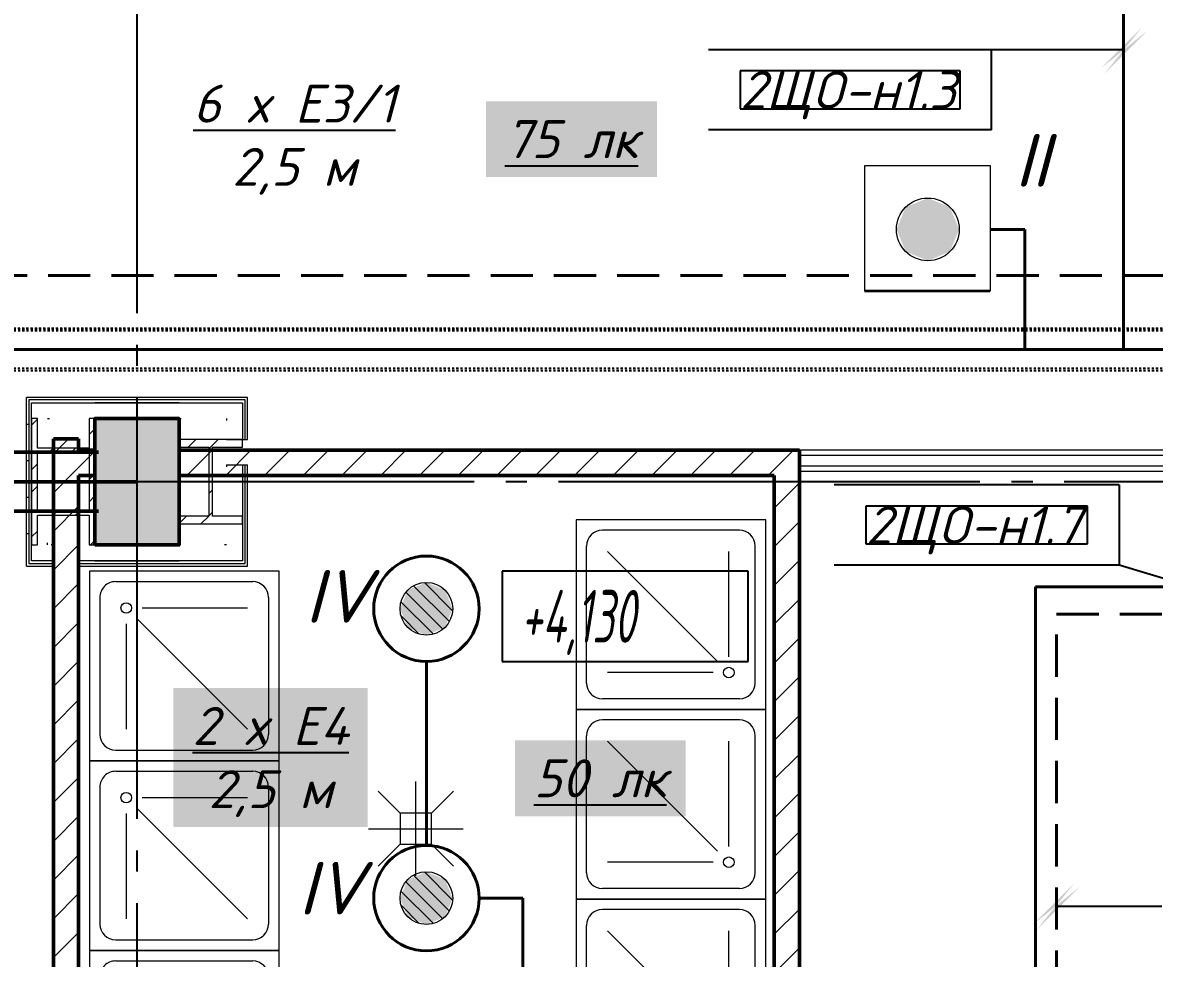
# Model space of a CAD drawing. Header units: millimetres. Extents: x 0 to 1286, y 0 to 420.
# Drawn here: x 332.8 to 386.5, y 257 to 301.4 of the extents above; entities that cross this region are included whole.
import ezdxf

# ---------------------------------------------------------------- set-up
doc = ezdxf.new("R2010")
doc.units = ezdxf.units.MM
for name, pattern in [('JIS_02_2.0', [3, 2, -1]), ('ГОСТ 2.303 5', [24, 20, -1.5, 1, -1.5]), ('СПКБ-0000-000-АР#002$0$Achse', [2300, 0, -800, 1500, 0]), ('СПКБ-0000-000-АР#002$0$Разомкнутая', [1058.333302, 634.99999, -423.333311]), ('СПКБ-0000-000-АР#002$0$Штрихпунктирная', [900, 500, -200, 0, -200])]:
    doc.linetypes.add(name, pattern=pattern)
for name, color, linetype in [('Viewport1ForCustomObjects_0', 7, 'Continuous'), ('Viewport2ForCustomObjects_0', 7, 'Continuous'), ('Номер помещения', 7, 'Continuous'), ('СПКБ-0000-000-АР#002$0$Колонны новые', 7, 'Continuous'), ('СПКБ-0000-000-АР#002$0$Колонны существующие', 7, 'Continuous'), ('СПКБ-0000-000-АР#002$0$Стены', 7, 'Continuous'), ('Строительные оси', 7, 'Continuous'), ('ЭМ_ЛОТКИ', 3, 'JIS_02_2.0'), ('ЭО_АВАРИЙНОЕ ОСВЕЩЕНИЕ', 7, 'Continuous'), ('ЭО_РАБОЧЕЕ ОСВЕЩЕНИЕ', 7, 'Continuous')]:
    doc.layers.add(name, color=color, linetype=linetype)
for name, color, linetype, lineweight, true_color in [('СПКБ-0000-000-АР#002$0$Колонны новые_Ном._пера__108', 7, 'Continuous', 13, 0xfd8379), ('СПКБ-0000-000-АР#002$0$Колонны существующие_Ном._пера__102', 7, 'Continuous', 13, 0xcccccc), ('СПКБ-0000-000-АР#002$0$Линии_Ном._пера__4', 7, 'Continuous', 20, 0x029e21), ('СПКБ-0000-000-АР#002$0$Стены_Ном._пера__161', 7, 'Continuous', 13, 0xe11606), ('СПКБ-0000-000-АР#002$0$Стены_Ном._пера__58', 7, 'Continuous', 50, 0xdf0000), ('СПКБ-0000-000-АР#002$0$Стены_Ном._пера__68', 7, 'Continuous', 20, 0xfd4435)]:
    doc.layers.add(name, color=color, linetype=linetype, lineweight=lineweight, true_color=true_color)
for name, color, linetype, lineweight in [('СПКБ-0000-000-АР#002$0$Колонны новые_Ном._пера__20', 1, 'Continuous', 20), ('СПКБ-0000-000-АР#002$0$Колонны существующие_Ном._пера__141', 7, 'Continuous', 50), ('СПКБ-0000-000-АР#002$0$Линии_Ном._пера__141', 7, 'Continuous', 50), ('СПКБ-0000-000-АР#002$0$Сантехника_Ном._пера__6', 5, 'Continuous', 9), ('СПКБ-0000-000-АР#002$0$Стены_Ном._пера__1', 7, 'Continuous', 13), ('СПКБ-0000-000-АР#002$0$Стены_Ном._пера__20', 1, 'Continuous', 20)]:
    doc.layers.add(name, color=color, linetype=linetype, lineweight=lineweight)
doc.styles.add('1.8', font='isocpeui.ttf', dxfattribs={"height": 1.8})
doc.styles.add('2.5', font='isocpeui.ttf')
doc.styles.add('CustomTextStyle104', font='isocpeui.ttf', dxfattribs={"height": 1.8})
doc.styles.add('CustomTextStyle109', font='isocpeui.ttf', dxfattribs={"height": 1.8})
doc.styles.add('CustomTextStyle48', font='isocpeui.ttf', dxfattribs={"width": 0.594182, "height": 2.5})
pattern_1 = [(45, (0, 0), (-91.9239, 91.9239), [])]
pattern_2 = [(0, (0, 0), (0, 75), [0, -75])]
pattern_3 = [(0, (0, 0), (0, 173.205), [0, -100]), (0, (50, 86.6), (0, 173.205), [0, -100])]
pattern_4 = [(45, (0, 0), (-159.099, 159.099), []), (45, (-53.03, 53.03), (-159.099, 159.099), [])]

# ---------------------------------------------------------------- blocks, each defined once
blk = doc.blocks.new('*U672')
at = {"color": 0, "linetype": 'ByBlock', "lineweight": -2}
for p, q in [((-100, -31), (-100, -27000)), ((-100, -27000), (-100, -31)), ((-90, -27000), (-90, -31)), ((90, -31), (90, -27000)), ((100, -27000), (100, -31)), ((100, -27000), (100, -31))]:
    blk.add_line(p, q, dxfattribs=at)
blk = doc.blocks.new('*E728')
at = {"layer": 'Номер помещения', "color": 6, "linetype": 'Continuous'}
for p, q in [((29.433, 154.621), (17.756, 154.621)), ((17.756, 154.621), (17.756, 150.321)), ((29.433, 150.321), (29.433, 154.621)), ((17.756, 150.321), (29.433, 150.321))]:
    blk.add_line(p, q, dxfattribs=at)
at = {"layer": 'Строительные оси', "color": 3, "linetype": 'ГОСТ 2.303 5', "lineweight": 25}
for p, q in [((0.431, 258.857), (0.431, -45.143)), ((280.431, 158.857), (-283.569, 158.857))]:
    blk.add_line(p, q, dxfattribs=at)
at = {"layer": 'ЭО_АВАРИЙНОЕ ОСВЕЩЕНИЕ', "color": 1, "linetype": 'JIS_02_2.0', "lineweight": 40}
for p, q in [((70.216, 168.638), (-8.537, 168.638)), ((44.064, 122.607), (44.064, 152.567)), ((44.064, 152.567), (68.06, 152.567))]:
    blk.add_line(p, q, dxfattribs=at)
at = {"layer": 'ЭО_РАБОЧЕЕ ОСВЕЩЕНИЕ', "color": 5, "lineweight": 40}
for p, q in [((47.236, 182.059), (47.236, 165.131)), ((40.914, 170.832), (42.553, 170.832)), ((42.553, 170.832), (42.553, 165.131)), ((40.915, 167.908), (34.965, 167.906)), ((-13.537, 165.131), (42.553, 165.131)), ((42.553, 165.131), (47.236, 165.131)), ((67.672, 165.131), (47.236, 165.131)), ((43.064, 127.24), (43.064, 153.867)), ((43.064, 153.867), (52.871, 153.867)), ((14.164, 150.331), (14.164, 141.599)), ((16.664, 139.099), (18.736, 139.099)), ((18.736, 139.099), (18.736, 116.095))]:
    blk.add_line(p, q, dxfattribs=at)
at = {"layer": 'ЭО_РАБОЧЕЕ ОСВЕЩЕНИЕ', "color": 7, "lineweight": 0}
for p, q in [((34.963, 173.856), (40.913, 173.858)), ((34.965, 167.906), (34.963, 173.856)), ((40.913, 173.858), (40.915, 167.908))]:
    blk.add_line(p, q, dxfattribs=at)
at = {"layer": 'ЭО_РАБОЧЕЕ ОСВЕЩЕНИЕ', "color": 5, "lineweight": 0}
for p, q in [((13.187, 153.611), (14.944, 151.854)), ((13.552, 153.92), (15.254, 152.218)), ((14.069, 154.077), (15.41, 152.735)), ((12.959, 153.165), (14.499, 151.626)), ((12.961, 152.491), (13.824, 151.628)), ((13.552, 140.188), (15.254, 138.486)), ((14.069, 140.345), (15.41, 139.003)), ((13.187, 139.879), (14.944, 138.122)), ((12.959, 139.434), (14.499, 137.894)), ((12.961, 138.759), (13.824, 137.896))]:
    blk.add_line(p, q, dxfattribs=at)
at = {"layer": 'ЭО_РАБОЧЕЕ ОСВЕЩЕНИЕ', "color": 7, "lineweight": 0}
for centre, radius in [((37.956, 170.832), 1.488), ((14.164, 152.831), 1.25), ((14.164, 139.099), 1.25)]:
    blk.add_circle(centre, radius, dxfattribs=at)
at = {"layer": 'ЭО_РАБОЧЕЕ ОСВЕЩЕНИЕ', "color": 5, "lineweight": 40}
for centre in [(14.164, 152.831), (14.164, 139.099)]:
    blk.add_circle(centre, 2.5, dxfattribs=at)
at = {"layer": 'ЭО_РАБОЧЕЕ ОСВЕЩЕНИЕ', "color": 5, "lineweight": 0}
for points in [[(36.904, 171.884), (36.469, 170.833), (39.444, 170.833)], [(36.906, 171.885), (36.904, 171.884), (39.008, 171.884)], [(36.904, 171.884), (39.008, 171.884), (39.444, 170.833)], [(37.956, 172.32), (36.906, 171.885), (39.008, 171.885)], [(36.906, 171.885), (39.008, 171.885), (39.008, 171.884)], [(36.469, 170.833), (36.469, 170.832), (39.443, 170.832)], [(36.469, 170.833), (39.444, 170.833), (39.443, 170.832)], [(36.469, 170.832), (36.905, 169.781), (39.009, 169.781)], [(36.469, 170.832), (39.443, 170.832), (39.009, 169.781)], [(36.905, 169.781), (36.905, 169.78), (39.007, 169.78)], [(36.905, 169.781), (39.009, 169.781), (39.007, 169.78)], [(36.905, 169.78), (39.007, 169.78), (37.957, 169.345)], [(13.28, 153.714), (12.914, 152.831), (15.414, 152.831)], [(14.164, 154.081), (13.28, 153.714), (15.048, 153.714)], [(13.28, 153.714), (15.048, 153.714), (15.414, 152.831)], [(12.914, 152.831), (13.28, 151.947), (15.048, 151.947)], [(12.914, 152.831), (15.414, 152.831), (15.048, 151.947)], [(13.28, 151.947), (15.048, 151.947), (14.164, 151.581)], [(14.164, 140.349), (13.28, 139.982), (15.048, 139.982)], [(13.28, 139.982), (12.914, 139.099), (15.414, 139.099)], [(13.28, 139.982), (15.048, 139.982), (15.414, 139.099)], [(12.914, 139.099), (13.28, 138.215), (15.048, 138.215)], [(12.914, 139.099), (15.414, 139.099), (15.048, 138.215)], [(13.28, 138.215), (15.048, 138.215), (14.164, 137.849)]]:
    blk.add_solid(points, dxfattribs=at)
at = {"layer": 'Номер помещения', "color": 0, "linetype": 'Continuous', "style": 'CustomTextStyle48', "width": 0.594182}
blk.add_text('+4,130', height=2.5, dxfattribs=at).set_placement((18.656, 151.221))
blk = doc.blocks.new('СПКБ-0000-000-АР#002$0$Стена_29', base_point=(-353.7, 16089.1))
at = {"layer": 'СПКБ-0000-000-АР#002$0$Стены_Ном._пера__20', "linetype": 'Continuous', "lineweight": 20}
h = blk.add_hatch(dxfattribs=at)
h.set_pattern_fill('КИРПИЧ_ОБЫКНОВЕННЫЙ', color=1, style=0, pattern_type=2)
h.set_pattern_definition(pattern_1)
h.paths.add_polyline_path([(-353.7, 16089.1), (-353.6, 7026.1), (-233.6, 7026.1), (-233.7, 16089.1)])
at = {"layer": 'СПКБ-0000-000-АР#002$0$Стены_Ном._пера__58', "color": 12, "linetype": 'Continuous', "lineweight": 50, "true_color": 0xdf0000, "flags": 128}
for points in [[(-353.7, 16089.1), (-353.6, 7026.1)], [(-233.7, 16089.1), (-353.7, 16089.1)], [(-233.7, 16036.1), (-233.7, 16089.1)], [(-233.7, 11846.5), (-233.7, 15916.1)]]:
    blk.add_lwpolyline(points, dxfattribs=at)
blk = doc.blocks.new('СПКБ-0000-000-АР#002$0$Стена_31', base_point=(3066.4, 7026.1))
at = {"layer": 'СПКБ-0000-000-АР#002$0$Стены_Ном._пера__20', "linetype": 'Continuous', "lineweight": 20}
h = blk.add_hatch(dxfattribs=at)
h.set_pattern_fill('КИРПИЧ_ОБЫКНОВЕННЫЙ', color=1, style=0, pattern_type=2)
h.set_pattern_definition(pattern_1)
h.paths.add_polyline_path([(3186.4, 16036.1), (3066.4, 15916.1), (3066.4, 10841.2), (3071.4, 10841.2), (3186.4, 10841.2)])
at = {"layer": 'СПКБ-0000-000-АР#002$0$Стены_Ном._пера__58', "color": 12, "linetype": 'Continuous', "lineweight": 50, "true_color": 0xdf0000, "flags": 128}
for points in [[(3186.4, 13575.7), (3186.4, 16036.1)], [(3066.4, 15916.1), (3066.4, 11846.5)]]:
    blk.add_lwpolyline(points, dxfattribs=at)
blk = doc.blocks.new('СПКБ-0000-000-АР#002$0$Стена_33', base_point=(-353.7, 16036.1))
at = {"layer": 'СПКБ-0000-000-АР#002$0$Стены_Ном._пера__20', "linetype": 'Continuous', "lineweight": 20}
h = blk.add_hatch(dxfattribs=at)
h.set_pattern_fill('КИРПИЧ_ОБЫКНОВЕННЫЙ', color=1, style=0, pattern_type=2)
h.set_pattern_definition(pattern_1)
h.paths.add_polyline_path([(-156.9, 15916.1), (-156.9, 16036.1), (-233.7, 16036.1), (-233.7, 15916.1)])
h = blk.add_hatch(dxfattribs=at)
h.set_pattern_fill('КИРПИЧ_ОБЫКНОВЕННЫЙ', color=1, style=0, pattern_type=2)
h.set_pattern_definition(pattern_1)
h.paths.add_polyline_path([(3066.4, 15916.1), (3186.4, 16036.1), (243.1, 16036.1), (243.1, 15916.1)])
at = {"layer": 'СПКБ-0000-000-АР#002$0$Стены_Ном._пера__58', "color": 12, "linetype": 'Continuous', "lineweight": 50, "true_color": 0xdf0000, "flags": 128}
for points in [[(-156.9, 16036.1), (-233.7, 16036.1)], [(3186.4, 16036.1), (243.1, 16036.1)], [(-233.7, 15916.1), (-156.9, 15916.1)], [(243.1, 15916.1), (3066.4, 15916.1)]]:
    blk.add_lwpolyline(points, dxfattribs=at)
blk = doc.blocks.new('СПКБ-0000-000-АР#002$0$Стена_34', base_point=(3186.4, 16036.1))
at = {"layer": 'СПКБ-0000-000-АР#002$0$Стены_Ном._пера__161', "linetype": 'Continuous', "lineweight": 13, "true_color": 0xe11606}
h = blk.add_hatch(dxfattribs=at)
h.set_pattern_fill('ГИПС', color=12, style=0, pattern_type=2)
h.set_pattern_definition(pattern_2)
h.paths.add_polyline_path([(5518.8, 16036.1), (3186.4, 16036.1), (3186.4, 16011.1), (5518.8, 16011.1)])
h = blk.add_hatch(dxfattribs=at)
h.set_pattern_fill('ГИПС', color=12, style=0, pattern_type=2)
h.set_pattern_definition(pattern_2)
h.paths.add_polyline_path([(3186.4, 15936.1), (5518.8, 15936.1), (5518.8, 15961.1), (3186.4, 15961.1)])
at = {"layer": 'СПКБ-0000-000-АР#002$0$Стены_Ном._пера__161', "color": 12, "linetype": 'Continuous', "lineweight": 13, "true_color": 0xe11606}
for p, q in [((5518.8, 16011.1), (3186.4, 16011.1)), ((3186.4, 15961.1), (5518.8, 15961.1))]:
    blk.add_line(p, q, dxfattribs=at)
at = {"layer": 'СПКБ-0000-000-АР#002$0$Стены_Ном._пера__161', "color": 12, "linetype": 'Continuous', "lineweight": 13, "true_color": 0xe11606, "flags": 128}
for points in [[(5518.8, 16036.1), (3186.4, 16036.1)], [(3186.4, 16036.1), (3186.4, 15936.1)], [(5518.8, 15936.1), (5518.8, 16036.1)], [(3186.4, 15936.1), (5518.8, 15936.1)]]:
    blk.add_lwpolyline(points, dxfattribs=at)
blk = doc.blocks.new('СПКБ-0000-000-АР#002$0$Стена_172', base_point=(468.1, 15585.7))
at = {"layer": 'СПКБ-0000-000-АР#002$0$Стены_Ном._пера__20', "linetype": 'Continuous', "lineweight": 20}
h = blk.add_hatch(dxfattribs=at)
h.set_pattern_fill('ШТУКАТУРКА', color=1, style=0, pattern_type=2)
h.set_pattern_definition(pattern_3)
h.paths.add_polyline_path([(-156.9, 15510.7), (-233.7, 15510.7), (-233.7, 15497.7), (-156.9, 15497.7)])
h = blk.add_hatch(dxfattribs=at)
h.set_pattern_fill('ШТУКАТУРКА', color=1, style=0, pattern_type=2)
h.set_pattern_definition(pattern_3)
h.paths.add_polyline_path([(-233.7, 15485.7), (-156.9, 15485.7), (-156.9, 15497.7), (-233.7, 15497.7)])
h = blk.add_hatch(dxfattribs=at)
h.set_pattern_fill('ШТУКАТУРКА', color=1, style=0, pattern_type=2)
h.set_pattern_definition(pattern_3)
h.paths.add_polyline_path([(-156.9, 15497.7), (243.1, 15497.7), (243.1, 15510.7), (-156.9, 15510.7)])
h = blk.add_hatch(dxfattribs=at)
h.set_pattern_fill('ШТУКАТУРКА', color=1, style=0, pattern_type=2)
h.set_pattern_definition(pattern_3)
h.paths.add_polyline_path([(-156.9, 15485.7), (243.1, 15485.7), (243.1, 15497.7), (-156.9, 15497.7)])
h = blk.add_hatch(dxfattribs=at)
h.set_pattern_fill('ШТУКАТУРКА', color=1, style=0, pattern_type=2)
h.set_pattern_definition(pattern_3)
h.paths.add_polyline_path([(543.1, 15510.7), (243.1, 15510.7), (243.1, 15497.7), (556.1, 15497.7)])
h = blk.add_hatch(dxfattribs=at)
h.set_pattern_fill('ШТУКАТУРКА', color=1, style=0, pattern_type=2)
h.set_pattern_definition(pattern_3)
h.paths.add_polyline_path([(243.1, 15485.7), (568.1, 15485.7), (556.1, 15497.7), (243.1, 15497.7)])
at = {"layer": 'СПКБ-0000-000-АР#002$0$Стены_Ном._пера__1', "color": 7, "linetype": 'СПКБ-0000-000-АР#002$0$Achse', "lineweight": 13, "flags": 128}
for points in [[(-156.9, 15585.7), (-233.7, 15585.7)], [(468.1, 15585.7), (243.1, 15585.7)]]:
    blk.add_lwpolyline(points, dxfattribs=at)
at = {"layer": 'СПКБ-0000-000-АР#002$0$Стены_Ном._пера__1', "color": 7, "linetype": 'Continuous', "lineweight": 13, "flags": 128}
blk.add_lwpolyline([(-233.7, 15585.7), (-233.7, 15510.7)], dxfattribs=at)
at = {"layer": 'СПКБ-0000-000-АР#002$0$Стены_Ном._пера__20', "color": 1, "linetype": 'Continuous', "lineweight": 20, "flags": 128}
for points in [[(-233.7, 15510.7), (-233.7, 15497.7)], [(-233.7, 15497.7), (-233.7, 15485.7)], [(-233.7, 15485.7), (568.1, 15485.7)]]:
    blk.add_lwpolyline(points, dxfattribs=at)
at = {"layer": 'СПКБ-0000-000-АР#002$0$Стены_Ном._пера__68', "color": 20, "linetype": 'Continuous', "lineweight": 20, "true_color": 0xfd4435}
for p, q in [((-156.9, 15510.7), (-233.7, 15510.7)), ((-233.7, 15497.7), (-156.9, 15497.7)), ((-156.9, 15510.7), (243.1, 15510.7)), ((243.1, 15510.7), (-156.9, 15510.7)), ((-156.9, 15497.7), (243.1, 15497.7)), ((543.1, 15510.7), (243.1, 15510.7)), ((243.1, 15497.7), (556.1, 15497.7))]:
    blk.add_line(p, q, dxfattribs=at)
blk = doc.blocks.new('СПКБ-0000-000-АР#002$0$Стена_173', base_point=(468.1, 15585.7))
at = {"layer": 'СПКБ-0000-000-АР#002$0$Стены_Ном._пера__20', "linetype": 'Continuous', "lineweight": 20}
h = blk.add_hatch(dxfattribs=at)
h.set_pattern_fill('ШТУКАТУРКА', color=1, style=0, pattern_type=2)
h.set_pattern_definition(pattern_3)
h.paths.add_polyline_path([(543.1, 15966.1), (543.1, 15510.7), (556.1, 15497.7), (556.1, 15966.1)])
h = blk.add_hatch(dxfattribs=at)
h.set_pattern_fill('ШТУКАТУРКА', color=1, style=0, pattern_type=2)
h.set_pattern_definition(pattern_3)
h.paths.add_polyline_path([(568.1, 15485.7), (568.1, 15966.1), (556.1, 15966.1), (556.1, 15497.7)])
at = {"layer": 'СПКБ-0000-000-АР#002$0$Стены_Ном._пера__1', "color": 7, "linetype": 'Continuous', "lineweight": 13, "flags": 128}
blk.add_lwpolyline([(468.1, 15966.1), (543.1, 15966.1)], dxfattribs=at)
at = {"layer": 'СПКБ-0000-000-АР#002$0$Стены_Ном._пера__1', "color": 7, "linetype": 'СПКБ-0000-000-АР#002$0$Achse', "lineweight": 13, "flags": 128}
blk.add_lwpolyline([(468.1, 15966.1), (468.1, 15585.7)], dxfattribs=at)
at = {"layer": 'СПКБ-0000-000-АР#002$0$Стены_Ном._пера__20', "color": 1, "linetype": 'Continuous', "lineweight": 20, "flags": 128}
for points in [[(543.1, 15966.1), (556.1, 15966.1)], [(556.1, 15966.1), (568.1, 15966.1)], [(568.1, 15485.7), (568.1, 15966.1)]]:
    blk.add_lwpolyline(points, dxfattribs=at)
at = {"layer": 'СПКБ-0000-000-АР#002$0$Стены_Ном._пера__68', "color": 20, "linetype": 'Continuous', "lineweight": 20, "true_color": 0xfd4435}
for p, q in [((543.1, 15966.1), (543.1, 15510.7)), ((556.1, 15497.7), (556.1, 15966.1))]:
    blk.add_line(p, q, dxfattribs=at)
blk = doc.blocks.new('СПКБ-0000-000-АР#002$0$Стена_174', base_point=(468.1, 16185.7))
at = {"layer": 'СПКБ-0000-000-АР#002$0$Стены_Ном._пера__20', "linetype": 'Continuous', "lineweight": 20}
h = blk.add_hatch(dxfattribs=at)
h.set_pattern_fill('ШТУКАТУРКА', color=1, style=0, pattern_type=2)
h.set_pattern_definition(pattern_3)
h.paths.add_polyline_path([(-156.9, 16285.7), (-481.8, 16285.7), (-469.8, 16273.7), (-156.9, 16273.7)])
h = blk.add_hatch(dxfattribs=at)
h.set_pattern_fill('ШТУКАТУРКА', color=1, style=0, pattern_type=2)
h.set_pattern_definition(pattern_3)
h.paths.add_polyline_path([(-456.8, 16260.7), (-156.9, 16260.7), (-156.9, 16273.7), (-469.8, 16273.7)])
h = blk.add_hatch(dxfattribs=at)
h.set_pattern_fill('ШТУКАТУРКА', color=1, style=0, pattern_type=2)
h.set_pattern_definition(pattern_3)
h.paths.add_polyline_path([(243.1, 16285.7), (-156.9, 16285.7), (-156.9, 16273.7), (243.1, 16273.7)])
h = blk.add_hatch(dxfattribs=at)
h.set_pattern_fill('ШТУКАТУРКА', color=1, style=0, pattern_type=2)
h.set_pattern_definition(pattern_3)
h.paths.add_polyline_path([(243.1, 16273.7), (-156.9, 16273.7), (-156.9, 16260.7), (243.1, 16260.7)])
h = blk.add_hatch(dxfattribs=at)
h.set_pattern_fill('ШТУКАТУРКА', color=1, style=0, pattern_type=2)
h.set_pattern_definition(pattern_3)
h.paths.add_polyline_path([(568.1, 16285.7), (243.1, 16285.7), (243.1, 16273.7), (556.1, 16273.7)])
h = blk.add_hatch(dxfattribs=at)
h.set_pattern_fill('ШТУКАТУРКА', color=1, style=0, pattern_type=2)
h.set_pattern_definition(pattern_3)
h.paths.add_polyline_path([(243.1, 16260.7), (543.1, 16260.7), (556.1, 16273.7), (243.1, 16273.7)])
at = {"layer": 'СПКБ-0000-000-АР#002$0$Стены_Ном._пера__1', "color": 7, "linetype": 'СПКБ-0000-000-АР#002$0$Achse', "lineweight": 13, "flags": 128}
for points in [[(-381.8, 16185.7), (-156.9, 16185.7)], [(243.1, 16185.7), (468.1, 16185.7)]]:
    blk.add_lwpolyline(points, dxfattribs=at)
at = {"layer": 'СПКБ-0000-000-АР#002$0$Стены_Ном._пера__20', "color": 1, "linetype": 'Continuous', "lineweight": 20, "flags": 128}
blk.add_lwpolyline([(568.1, 16285.7), (-481.8, 16285.7)], dxfattribs=at)
at = {"layer": 'СПКБ-0000-000-АР#002$0$Стены_Ном._пера__68', "color": 20, "linetype": 'Continuous', "lineweight": 20, "true_color": 0xfd4435}
for p, q in [((-156.9, 16273.7), (-469.8, 16273.7)), ((243.1, 16273.7), (-156.9, 16273.7)), ((556.1, 16273.7), (243.1, 16273.7)), ((-456.8, 16260.7), (-156.9, 16260.7)), ((243.1, 16260.7), (-156.9, 16260.7)), ((-156.9, 16260.7), (243.1, 16260.7)), ((243.1, 16260.7), (543.1, 16260.7))]:
    blk.add_line(p, q, dxfattribs=at)
blk = doc.blocks.new('СПКБ-0000-000-АР#002$0$Стена_175', base_point=(-381.8, 15585.7))
at = {"layer": 'СПКБ-0000-000-АР#002$0$Стены_Ном._пера__20', "linetype": 'Continuous', "lineweight": 20}
h = blk.add_hatch(dxfattribs=at)
h.set_pattern_fill('ШТУКАТУРКА', color=1, style=0, pattern_type=2)
h.set_pattern_definition(pattern_3)
h.paths.add_polyline_path([(-481.8, 16285.7), (-481.8, 15485.7), (-469.8, 15497.7), (-469.8, 16273.7)])
h = blk.add_hatch(dxfattribs=at)
h.set_pattern_fill('ШТУКАТУРКА', color=1, style=0, pattern_type=2)
h.set_pattern_definition(pattern_3)
h.paths.add_polyline_path([(-456.8, 15510.7), (-456.8, 16260.7), (-469.8, 16273.7), (-469.8, 15497.7)])
at = {"layer": 'СПКБ-0000-000-АР#002$0$Стены_Ном._пера__1', "color": 7, "linetype": 'СПКБ-0000-000-АР#002$0$Achse', "lineweight": 13, "flags": 128}
blk.add_lwpolyline([(-381.8, 15585.7), (-381.8, 16185.7)], dxfattribs=at)
at = {"layer": 'СПКБ-0000-000-АР#002$0$Стены_Ном._пера__20', "color": 1, "linetype": 'Continuous', "lineweight": 20, "flags": 128}
blk.add_lwpolyline([(-481.8, 16285.7), (-481.8, 15485.7)], dxfattribs=at)
at = {"layer": 'СПКБ-0000-000-АР#002$0$Стены_Ном._пера__68', "color": 20, "linetype": 'Continuous', "lineweight": 20, "true_color": 0xfd4435}
for p, q in [((-469.8, 16273.7), (-469.8, 15497.7)), ((-456.8, 15510.7), (-456.8, 16260.7))]:
    blk.add_line(p, q, dxfattribs=at)
blk = doc.blocks.new('СПКБ-0000-000-АР#002$0$Стена_176', base_point=(468.1, 16086.1))
at = {"layer": 'СПКБ-0000-000-АР#002$0$Стены_Ном._пера__20', "linetype": 'Continuous', "lineweight": 20}
h = blk.add_hatch(dxfattribs=at)
h.set_pattern_fill('ШТУКАТУРКА', color=1, style=0, pattern_type=2)
h.set_pattern_definition(pattern_3)
h.paths.add_polyline_path([(543.1, 16260.7), (543.1, 16086.1), (556.1, 16086.1), (556.1, 16273.7)])
h = blk.add_hatch(dxfattribs=at)
h.set_pattern_fill('ШТУКАТУРКА', color=1, style=0, pattern_type=2)
h.set_pattern_definition(pattern_3)
h.paths.add_polyline_path([(568.1, 16086.1), (568.1, 16285.7), (556.1, 16273.7), (556.1, 16086.1)])
at = {"layer": 'СПКБ-0000-000-АР#002$0$Стены_Ном._пера__1', "color": 7, "linetype": 'СПКБ-0000-000-АР#002$0$Achse', "lineweight": 13, "flags": 128}
blk.add_lwpolyline([(468.1, 16185.7), (468.1, 16086.1)], dxfattribs=at)
at = {"layer": 'СПКБ-0000-000-АР#002$0$Стены_Ном._пера__1', "color": 7, "linetype": 'Continuous', "lineweight": 13, "flags": 128}
blk.add_lwpolyline([(468.1, 16086.1), (543.1, 16086.1)], dxfattribs=at)
at = {"layer": 'СПКБ-0000-000-АР#002$0$Стены_Ном._пера__20', "color": 1, "linetype": 'Continuous', "lineweight": 20, "flags": 128}
for points in [[(568.1, 16086.1), (568.1, 16285.7)], [(543.1, 16086.1), (556.1, 16086.1)], [(556.1, 16086.1), (568.1, 16086.1)]]:
    blk.add_lwpolyline(points, dxfattribs=at)
at = {"layer": 'СПКБ-0000-000-АР#002$0$Стены_Ном._пера__68', "color": 20, "linetype": 'Continuous', "lineweight": 20, "true_color": 0xfd4435}
for p, q in [((556.1, 16086.1), (556.1, 16273.7)), ((543.1, 16260.7), (543.1, 16086.1))]:
    blk.add_line(p, q, dxfattribs=at)
blk = doc.blocks.new('СПКБ-0000-000-АР#002$0$Стена_177', base_point=(-353.7, 15585.7))
at = {"layer": 'СПКБ-0000-000-АР#002$0$Стены_Ном._пера__20', "linetype": 'Continuous', "lineweight": 20}
h = blk.add_hatch(dxfattribs=at)
h.set_pattern_fill('ШТУКАТУРКА', color=1, style=0, pattern_type=2)
h.set_pattern_definition(pattern_3)
h.paths.add_polyline_path([(-481.8, 15485.7), (-353.7, 15485.7), (-353.7, 15497.7), (-469.8, 15497.7)])
h = blk.add_hatch(dxfattribs=at)
h.set_pattern_fill('ШТУКАТУРКА', color=1, style=0, pattern_type=2)
h.set_pattern_definition(pattern_3)
h.paths.add_polyline_path([(-353.7, 15510.7), (-456.8, 15510.7), (-469.8, 15497.7), (-353.7, 15497.7)])
at = {"layer": 'СПКБ-0000-000-АР#002$0$Стены_Ном._пера__1', "color": 7, "linetype": 'СПКБ-0000-000-АР#002$0$Achse', "lineweight": 13, "flags": 128}
blk.add_lwpolyline([(-353.7, 15585.7), (-381.8, 15585.7)], dxfattribs=at)
at = {"layer": 'СПКБ-0000-000-АР#002$0$Стены_Ном._пера__1', "color": 7, "linetype": 'Continuous', "lineweight": 13, "flags": 128}
blk.add_lwpolyline([(-353.7, 15585.7), (-353.7, 15510.7)], dxfattribs=at)
at = {"layer": 'СПКБ-0000-000-АР#002$0$Стены_Ном._пера__20', "color": 1, "linetype": 'Continuous', "lineweight": 20, "flags": 128}
for points in [[(-481.8, 15485.7), (-353.7, 15485.7)], [(-353.7, 15510.7), (-353.7, 15497.7)], [(-353.7, 15497.7), (-353.7, 15485.7)]]:
    blk.add_lwpolyline(points, dxfattribs=at)
at = {"layer": 'СПКБ-0000-000-АР#002$0$Стены_Ном._пера__68', "color": 20, "linetype": 'Continuous', "lineweight": 20, "true_color": 0xfd4435}
for p, q in [((-469.8, 15497.7), (-353.7, 15497.7)), ((-353.7, 15510.7), (-456.8, 15510.7))]:
    blk.add_line(p, q, dxfattribs=at)
blk = doc.blocks.new('СПКБ-0000-000-АР#002$0$Колонна_76', base_point=(393.1, 15885.7))
at = {"layer": 'СПКБ-0000-000-АР#002$0$Колонны новые_Ном._пера__108', "linetype": 'Continuous', "lineweight": 13, "true_color": 0xfd8379}
h = blk.add_hatch(dxfattribs=at)
h.set_pattern_fill('СТАЛЬ', color=11, style=0, pattern_type=2)
h.set_pattern_definition(pattern_4)
h.paths.add_polyline_path([(243.1, 15685.7), (543.1, 15685.7), (543.1, 15722.4), (401.9, 15722.4), (401.9, 16049.1), (543.1, 16049.1), (543.1, 16085.7), (243.1, 16085.7), (243.1, 16049.1), (384.4, 16049.1), (384.4, 15722.4), (243.1, 15722.4)])
at = {"layer": 'СПКБ-0000-000-АР#002$0$Колонны новые_Ном._пера__20', "color": 1, "linetype": 'Continuous', "lineweight": 20}
for p, q in [((543.1, 16085.7), (243.1, 16085.7)), ((243.1, 16085.7), (243.1, 16049.1)), ((543.1, 16049.1), (543.1, 16085.7)), ((243.1, 16049.1), (384.4, 16049.1)), ((384.4, 16049.1), (384.4, 15722.4)), ((401.9, 15722.4), (401.9, 16049.1)), ((401.9, 16049.1), (543.1, 16049.1)), ((384.4, 15722.4), (243.1, 15722.4)), ((243.1, 15722.4), (243.1, 15685.7)), ((243.1, 15685.7), (543.1, 15685.7)), ((543.1, 15722.4), (401.9, 15722.4)), ((543.1, 15685.7), (543.1, 15722.4))]:
    blk.add_line(p, q, dxfattribs=at)
blk = doc.blocks.new('СПКБ-0000-000-АР#002$0$Колонна_77', base_point=(-306.9, 15735.7))
at = {"layer": 'СПКБ-0000-000-АР#002$0$Колонны новые_Ном._пера__108', "linetype": 'Continuous', "lineweight": 13, "true_color": 0xfd8379}
h = blk.add_hatch(dxfattribs=at)
h.set_pattern_fill('СТАЛЬ', color=11, style=0, pattern_type=2)
h.set_pattern_definition(pattern_4)
h.paths.add_polyline_path([(-456.9, 15585.7), (-429.4, 15585.7), (-429.4, 15727), (-184.3, 15727), (-184.3, 15585.7), (-156.9, 15585.7), (-156.9, 15885.7), (-184.3, 15885.7), (-184.3, 15744.5), (-429.4, 15744.5), (-429.4, 15885.7), (-456.9, 15885.7)])
at = {"layer": 'СПКБ-0000-000-АР#002$0$Колонны новые_Ном._пера__20', "color": 1, "linetype": 'Continuous', "lineweight": 20}
for p, q in [((-429.4, 15885.7), (-456.9, 15885.7)), ((-456.9, 15885.7), (-456.9, 15585.7)), ((-429.4, 15744.5), (-429.4, 15885.7)), ((-156.9, 15885.7), (-184.3, 15885.7)), ((-184.3, 15885.7), (-184.3, 15744.5)), ((-156.9, 15585.7), (-156.9, 15885.7)), ((-184.3, 15744.5), (-429.4, 15744.5)), ((-429.4, 15585.7), (-429.4, 15727)), ((-429.4, 15727), (-184.3, 15727)), ((-184.3, 15727), (-184.3, 15585.7)), ((-456.9, 15585.7), (-429.4, 15585.7)), ((-184.3, 15585.7), (-156.9, 15585.7))]:
    blk.add_line(p, q, dxfattribs=at)
blk = doc.blocks.new('СПКБ-0000-000-АР#002$0$Колонна_78', base_point=(-306.9, 16035.7))
at = {"layer": 'СПКБ-0000-000-АР#002$0$Колонны новые_Ном._пера__108', "linetype": 'Continuous', "lineweight": 13, "true_color": 0xfd8379}
h = blk.add_hatch(dxfattribs=at)
h.set_pattern_fill('СТАЛЬ', color=11, style=0, pattern_type=2)
h.set_pattern_definition(pattern_4)
h.paths.add_polyline_path([(-456.9, 15885.7), (-429.4, 15885.7), (-429.4, 16027), (-184.3, 16027), (-184.3, 15885.7), (-156.9, 15885.7), (-156.9, 16185.7), (-184.3, 16185.7), (-184.3, 16044.5), (-429.4, 16044.5), (-429.4, 16185.7), (-456.9, 16185.7)])
at = {"layer": 'СПКБ-0000-000-АР#002$0$Колонны новые_Ном._пера__20', "color": 1, "linetype": 'Continuous', "lineweight": 20}
for p, q in [((-429.4, 16185.7), (-456.9, 16185.7)), ((-456.9, 16185.7), (-456.9, 15885.7)), ((-429.4, 16044.5), (-429.4, 16185.7)), ((-156.9, 16185.7), (-184.3, 16185.7)), ((-184.3, 16185.7), (-184.3, 16044.5)), ((-156.9, 15885.7), (-156.9, 16185.7)), ((-184.3, 16044.5), (-429.4, 16044.5)), ((-429.4, 15885.7), (-429.4, 16027)), ((-429.4, 16027), (-184.3, 16027)), ((-184.3, 16027), (-184.3, 15885.7)), ((-456.9, 15885.7), (-429.4, 15885.7)), ((-184.3, 15885.7), (-156.9, 15885.7))]:
    blk.add_line(p, q, dxfattribs=at)
blk = doc.blocks.new('СПКБ-0000-000-АР#002$0$Колонна_115', base_point=(43.1, 15885.7))
at = {"layer": 'СПКБ-0000-000-АР#002$0$Колонны существующие_Ном._пера__102', "linetype": 'Continuous', "lineweight": 13, "true_color": 0xcccccc}
blk.add_hatch(color=254, dxfattribs=at).paths.add_polyline_path([(-156.9, 15585.7), (243.1, 15585.7), (243.1, 16185.7), (-156.9, 16185.7)])
at = {"layer": 'СПКБ-0000-000-АР#002$0$Колонны существующие_Ном._пера__141', "color": 7, "linetype": 'Continuous', "lineweight": 50, "flags": 128}
blk.add_lwpolyline([(-156.9, 15585.7), (243.1, 15585.7), (243.1, 16185.7), (-156.9, 16185.7)], close=True, dxfattribs=at)
blk = doc.blocks.new('СПКБ-0000-000-АР#002$0$Shower Tray 70_2')
at = {"layer": 'СПКБ-0000-000-АР#002$0$Сантехника_Ном._пера__6', "color": 5, "linetype": 'Continuous', "lineweight": 9}
for p, q in [((450, 900), (-450, 900)), ((-450, 900), (-450, 0)), ((450, 0), (450, 900)), ((-325, 850), (325, 850)), ((-400, 125), (-400, 775)), ((400, 125), (400, 775)), ((-275, 250), (-275, 750)), ((-222, 228), (300, 750)), ((-200, 175), (300, 175)), ((-450, 0), (450, 0)), ((-325, 50), (325, 50))]:
    blk.add_line(p, q, dxfattribs=at)
blk.add_circle((-275, 175), 25, dxfattribs=at)
for centre, start, end in [((-325, 775), 90, 180), ((325, 775), 0, 90), ((-325, 125), 180, 270), ((325, 125), 270, 0)]:
    blk.add_arc(centre, 75, start, end, dxfattribs=at)
blk = doc.blocks.new('СПКБ-0000-000-АР#002$0$Трап')
at = {"layer": 'СПКБ-0000-000-АР#002$0$Сантехника_Ном._пера__6', "color": 5, "linetype": 'Continuous', "lineweight": 9}
for p, q in [((0, -609), (0, 609)), ((-200, 200), (-483, 483)), ((200, 200), (483, 483)), ((200, 200), (-200, 200)), ((-200, 200), (-200, -200)), ((200, -200), (200, 200)), ((609, 0), (-609, 0)), ((-200, -200), (-483, -483)), ((-200, -200), (200, -200)), ((200, -200), (483, -483))]:
    blk.add_line(p, q, dxfattribs=at)
blk = doc.blocks.new('*E727')
at = {"layer": 'СПКБ-0000-000-АР#002$0$Линии_Ном._пера__141', "color": 7, "linetype": 'СПКБ-0000-000-АР#002$0$Разомкнутая', "lineweight": 50}
for p, q in [((218.75, 208.918), (274.92, 208.918)), ((218.75, 206.111), (274.92, 206.111))]:
    blk.add_line(p, q, dxfattribs=at)
at = {"layer": 'СПКБ-0000-000-АР#002$0$Линии_Ном._пера__4', "color": 104, "linetype": 'СПКБ-0000-000-АР#002$0$Штрихпунктирная', "lineweight": 50, "true_color": 0x029e21}
blk.add_line((216.75, 207.515), (276.75, 207.515), dxfattribs=at)
at = {"layer": 'СПКБ-0000-000-АР#002$0$Колонны новые', "color": 1, "lineweight": 20, "xscale": 0.01, "yscale": 0.01, "zscale": 0.01}
for name, p in [('СПКБ-0000-000-АР#002$0$Колонна_78', (273.25, 209.015)), ('СПКБ-0000-000-АР#002$0$Колонна_76', (280.25, 207.515)), ('СПКБ-0000-000-АР#002$0$Колонна_77', (273.25, 206.015))]:
    blk.add_blockref(name, p, dxfattribs=at)
at = {"layer": 'СПКБ-0000-000-АР#002$0$Колонны существующие', "color": 7, "lineweight": 50, "xscale": 0.01, "yscale": 0.01, "zscale": 0.01}
blk.add_blockref('СПКБ-0000-000-АР#002$0$Колонна_115', (276.75, 207.515), dxfattribs=at)
at = {"layer": 'СПКБ-0000-000-АР#002$0$Сантехника_Ном._пера__6', "color": 5, "linetype": 'Continuous', "lineweight": 9, "zscale": 10}
for name, p, xscale, yscale, rotation in [('СПКБ-0000-000-АР#002$0$Shower Tray 70_2', (306.582, 201.212), 0.01, 0.01, 90), ('СПКБ-0000-000-АР#002$0$Shower Tray 70_2', (274.49, 198.775), 0.01, 0.01, 270), ('СПКБ-0000-000-АР#002$0$Shower Tray 70_2', (306.582, 192.212), 0.01, 0.01, 90), ('СПКБ-0000-000-АР#002$0$Shower Tray 70_2', (274.49, 189.775), 0.01, 0.01, 270), ('СПКБ-0000-000-АР#002$0$Трап', (289.979, 191.053), 0.003680875341440198, 0.003695708719681823, 270), ('СПКБ-0000-000-АР#002$0$Shower Tray 70_2', (306.582, 183.212), 0.01, 0.01, 90), ('СПКБ-0000-000-АР#002$0$Shower Tray 70_2', (274.49, 180.775), 0.01, 0.01, 270)]:
    blk.add_blockref(name, p, dxfattribs=dict(at, xscale=xscale, yscale=yscale, rotation=rotation))
at = {"layer": 'СПКБ-0000-000-АР#002$0$Стены', "color": 12, "lineweight": 50, "true_color": 0xdf0000, "xscale": 0.01, "yscale": 0.01, "zscale": 0.01}
for name, p in [('СПКБ-0000-000-АР#002$0$Стена_174', (281, 210.515)), ('СПКБ-0000-000-АР#002$0$Стена_175', (272.5, 204.515)), ('СПКБ-0000-000-АР#002$0$Стена_176', (281, 209.518)), ('СПКБ-0000-000-АР#002$0$Стена_29', (272.782, 209.548)), ('СПКБ-0000-000-АР#002$0$Стена_33', (272.782, 209.018)), ('СПКБ-0000-000-АР#002$0$Стена_31', (306.983, 118.918)), ('СПКБ-0000-000-АР#002$0$Стена_173', (281, 204.515)), ('СПКБ-0000-000-АР#002$0$Стена_177', (272.782, 204.515)), ('СПКБ-0000-000-АР#002$0$Стена_172', (281, 204.515))]:
    blk.add_blockref(name, p, dxfattribs=at)
at = {"layer": 'СПКБ-0000-000-АР#002$0$Стены', "color": 12, "lineweight": 13, "true_color": 0xe11606, "xscale": 0.01, "yscale": 0.01, "zscale": 0.01}
blk.add_blockref('СПКБ-0000-000-АР#002$0$Стена_34', (308.183, 209.018), dxfattribs=at)
blk = doc.blocks.new('CustomObjectsInViewport1_0')
at = {"layer": 'ЭО_АВАРИЙНОЕ ОСВЕЩЕНИЕ'}
blk.add_line((381.784, 259.45), (386.811, 259.45), dxfattribs=at)
blk.add_solid([(382.678, 260.556), (380.678, 258.556), (380.89, 258.344), (382.89, 260.344)], dxfattribs=at)
at = {"layer": 'ЭО_РАБОЧЕЕ ОСВЕЩЕНИЕ'}
for p, q in [((378.741, 300.078), (365.305, 300.078)), ((385.006, 300.078), (378.741, 300.078)), ((378.741, 296.278), (378.741, 300.078)), ((378.741, 296.278), (365.305, 296.278)), ((384.793, 279.433), (371.275, 279.433)), ((384.793, 279.433), (384.793, 275.633)), ((384.793, 275.633), (371.275, 275.633)), ((388.542, 274.486), (384.793, 275.633))]:
    blk.add_line(p, q, dxfattribs=at)
at = {"layer": 'ЭО_РАБОЧЕЕ ОСВЕЩЕНИЕ', "color": 7, "true_color": 0xffffff}
for p, q in [((377.241, 299.078), (366.805, 299.078)), ((366.805, 299.078), (366.805, 297.278)), ((377.241, 297.278), (377.241, 299.078)), ((366.805, 297.278), (377.241, 297.278)), ((366.805, 297.278), (366.805, 297.278)), ((383.293, 278.433), (372.775, 278.433)), ((372.775, 278.433), (372.775, 276.633)), ((383.293, 276.633), (383.293, 278.433)), ((372.775, 276.633), (383.293, 276.633)), ((372.775, 276.633), (372.775, 276.633))]:
    blk.add_line(p, q, dxfattribs=at)
at = {"layer": 'ЭО_РАБОЧЕЕ ОСВЕЩЕНИЕ'}
blk.add_solid([(384.112, 298.972), (386.112, 300.972), (385.9, 301.184), (383.9, 299.184)], dxfattribs=at)
for s, style, p in [('2ЩO-н1.3', 'CustomTextStyle104', (366.805, 297.278)), ('2ЩO-н1.7', 'CustomTextStyle109', (372.775, 276.633))]:
    blk.add_text(s, height=1.8, dxfattribs=dict(at, style=style)).set_placement(p)

msp = doc.modelspace()

# ---------------------------------------------------------------- block references
msp.add_blockref('*E727', (61.438, 72.071))
at = {"layer": 'Viewport1ForCustomObjects_0'}
msp.add_blockref('CustomObjectsInViewport1_0', (0, 0), dxfattribs=at)
at = {"layer": 'Viewport2ForCustomObjects_0'}
msp.add_blockref('*E728', (337.756, 120.729), dxfattribs=at)
at = {"layer": 'ЭМ_ЛОТКИ', "xscale": 0.01, "yscale": 0.01, "zscale": 0.01, "rotation": 270}
msp.add_blockref('*U672', (446.747, 285.859), dxfattribs=at)

# ---------------------------------------------------------------- texts
at = {"layer": 'ЭО_АВАРИЙНОЕ ОСВЕЩЕНИЕ', "insert": (345.653, 295.818), "char_height": 1.8, "attachment_point": 5, "style": '1.8'}
msp.add_mtext('{\\L6 x Е3/1\\P}2,5 м', dxfattribs=at)
at = {"layer": 'ЭО_РАБОЧЕЕ ОСВЕЩЕНИЕ', "char_height": 1.8, "attachment_point": 5, "style": '1.8', "bg_fill": 1, "box_fill_scale": 1.5, "bg_fill_color": 7, "bg_fill_true_color": 16777215, "bg_fill_transparency": 0}
for s, insert in [('{\\L75 лк}', (358.808, 295.843)), ('{\\L2 x Е4\\P}2,5 м', (344.529, 266.289)), ('{\\L50 лк}', (360.171, 265.515))]:
    msp.add_mtext(s, dxfattribs=dict(at, insert=insert))
at = {"layer": 'ЭО_РАБОЧЕЕ ОСВЕЩЕНИЕ', "char_height": 2.5, "attachment_point": 5, "style": '2.5'}
for s, insert in [('II', (380.647, 294.841)), ('IV', (347.702, 274.15)), ('IV', (347.382, 260.302))]:
    msp.add_mtext(s, dxfattribs=dict(at, insert=insert))

doc.saveas('drawing.dxf')
